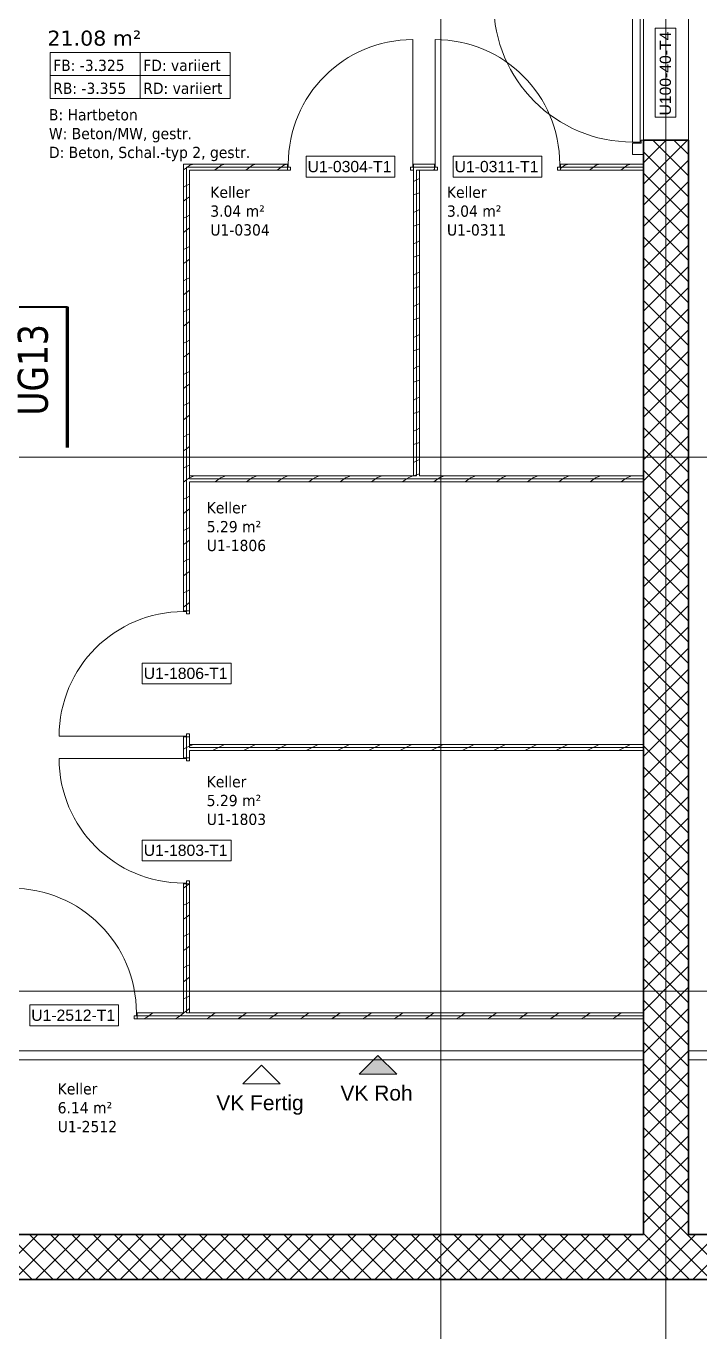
# Model space of a CAD drawing. Extents: x -982 to 937, y -179 to 616.
# Drawn here: x -334.8 to -244.9, y 247 to 421.2 of the extents above; entities that cross this region are included whole.
import ezdxf
from ezdxf.lldxf.tags import DXFTag

# ---------------------------------------------------------------- set-up
doc = ezdxf.new("R2010")
doc.units = 0
doc.layers.get('0').update_dxf_attribs({"lineweight": 13})
for name, color, linetype, lineweight in [('A-____-NOTE-TEXT', 7, 'Continuous', 9), ('A-AREA-____-IDEN', 7, 'Continuous', 5), ('A-DOOR-____-IDEN', 7, 'Continuous', 5), ('A-DOOR-____-OTLN', 7, 'Continuous', 9), ('A-DOOR-FRAM-MCUT', 7, 'Continuous', 9), ('A-DOOR-OPNG-OTLN', 7, 'Continuous', 9), ('A-FLOR-____-OVHD', 7, 'Strichpunkt - Fein', 9), ('A-WALL-____-MCUT', 7, 'Continuous', 35), ('A-WALL-____-PATT', 7, 'Continuous', 35), ('A-WALL-FNSH-MCUT', 7, 'Continuous', 35), ('S-GRID-____-OTLN', 7, 'Continuous', 5)]:
    doc.layers.add(name, color=color, linetype=linetype, lineweight=lineweight)
doc.layers.add('G-____-____-SYMB', color=7, linetype='Strichpunkt - Weit', lineweight=5, true_color=0x008080)
doc.styles.get("Standard").update_dxf_attribs({"font": 'arial.ttf'})
tags = doc.linetypes.add('_Rasterlinie_', pattern=[0.375, 0.2, -0.05, 0.075, -0.05]).pattern_tags.tags
tags[10:11] = [DXFTag(74, 4), DXFTag(75, 0), DXFTag(340, '0'), DXFTag(46, 1.0), DXFTag(50, 0.0), DXFTag(44, 0.0), DXFTag(45, 0.0)]
tags[8:9] = [DXFTag(74, 4), DXFTag(75, 0), DXFTag(340, '0'), DXFTag(46, 1.0), DXFTag(50, 0.0), DXFTag(44, 0.0), DXFTag(45, 0.0)]
tags[6:7] = [DXFTag(74, 4), DXFTag(75, 0), DXFTag(340, '0'), DXFTag(46, 1.0), DXFTag(50, 0.0), DXFTag(44, 0.0), DXFTag(45, 0.0)]
tags[4:5] = [DXFTag(74, 4), DXFTag(75, 0), DXFTag(340, '0'), DXFTag(46, 1.0), DXFTag(50, 0.0), DXFTag(44, 0.0), DXFTag(45, 0.0)]
tags = doc.linetypes.add('_Schnittlinie_', pattern=[0.3, 0.15, -0.05, 0.05, -0.05]).pattern_tags.tags
tags[10:11] = [DXFTag(74, 4), DXFTag(75, 0), DXFTag(340, '0'), DXFTag(46, 1.0), DXFTag(50, 0.0), DXFTag(44, 0.0), DXFTag(45, 0.0)]
tags[8:9] = [DXFTag(74, 4), DXFTag(75, 0), DXFTag(340, '0'), DXFTag(46, 1.0), DXFTag(50, 0.0), DXFTag(44, 0.0), DXFTag(45, 0.0)]
tags[6:7] = [DXFTag(74, 4), DXFTag(75, 0), DXFTag(340, '0'), DXFTag(46, 1.0), DXFTag(50, 0.0), DXFTag(44, 0.0), DXFTag(45, 0.0)]
tags[4:5] = [DXFTag(74, 4), DXFTag(75, 0), DXFTag(340, '0'), DXFTag(46, 1.0), DXFTag(50, 0.0), DXFTag(44, 0.0), DXFTag(45, 0.0)]
tags = doc.linetypes.add('Strich Punkt fein', pattern=[0.2, 0.1, -0.05, 0, -0.05]).pattern_tags.tags
tags[10:11] = [DXFTag(74, 4), DXFTag(75, 0), DXFTag(340, '0'), DXFTag(46, 1.0), DXFTag(50, 0.0), DXFTag(44, 0.0), DXFTag(45, 0.0)]
tags[8:9] = [DXFTag(74, 4), DXFTag(75, 0), DXFTag(340, '0'), DXFTag(46, 1.0), DXFTag(50, 0.0), DXFTag(44, 0.0), DXFTag(45, 0.0)]
tags[6:7] = [DXFTag(74, 4), DXFTag(75, 0), DXFTag(340, '0'), DXFTag(46, 1.0), DXFTag(50, 0.0), DXFTag(44, 0.0), DXFTag(45, 0.0)]
tags[4:5] = [DXFTag(74, 4), DXFTag(75, 0), DXFTag(340, '0'), DXFTag(46, 1.0), DXFTag(50, 0.0), DXFTag(44, 0.0), DXFTag(45, 0.0)]
tags = doc.linetypes.add('Strichpunkt - Fein', pattern=[0.2, 0.1, -0.05, 0, -0.05]).pattern_tags.tags
tags[10:11] = [DXFTag(74, 4), DXFTag(75, 0), DXFTag(340, '0'), DXFTag(46, 1.0), DXFTag(50, 0.0), DXFTag(44, 0.0), DXFTag(45, 0.0)]
tags[8:9] = [DXFTag(74, 4), DXFTag(75, 0), DXFTag(340, '0'), DXFTag(46, 1.0), DXFTag(50, 0.0), DXFTag(44, 0.0), DXFTag(45, 0.0)]
tags[6:7] = [DXFTag(74, 4), DXFTag(75, 0), DXFTag(340, '0'), DXFTag(46, 1.0), DXFTag(50, 0.0), DXFTag(44, 0.0), DXFTag(45, 0.0)]
tags[4:5] = [DXFTag(74, 4), DXFTag(75, 0), DXFTag(340, '0'), DXFTag(46, 1.0), DXFTag(50, 0.0), DXFTag(44, 0.0), DXFTag(45, 0.0)]
tags = doc.linetypes.add('Strichpunkt - Weit', pattern=[0.5, 0.2, -0.15, 0, -0.15]).pattern_tags.tags
tags[10:11] = [DXFTag(74, 4), DXFTag(75, 0), DXFTag(340, '0'), DXFTag(46, 1.0), DXFTag(50, 0.0), DXFTag(44, 0.0), DXFTag(45, 0.0)]
tags[8:9] = [DXFTag(74, 4), DXFTag(75, 0), DXFTag(340, '0'), DXFTag(46, 1.0), DXFTag(50, 0.0), DXFTag(44, 0.0), DXFTag(45, 0.0)]
tags[6:7] = [DXFTag(74, 4), DXFTag(75, 0), DXFTag(340, '0'), DXFTag(46, 1.0), DXFTag(50, 0.0), DXFTag(44, 0.0), DXFTag(45, 0.0)]
tags[4:5] = [DXFTag(74, 4), DXFTag(75, 0), DXFTag(340, '0'), DXFTag(46, 1.0), DXFTag(50, 0.0), DXFTag(44, 0.0), DXFTag(45, 0.0)]

# ---------------------------------------------------------------- blocks, each defined once
blk = doc.blocks.new('Referenz-A0UJ2GQRXE', base_point=(-954.02, -167.52))
at = {"layer": 'A-____-NOTE-TEXT', "color": 0, "linetype": 'Continuous', "lineweight": 5, "ltscale": 0.13}
for p, q in [((-303.38, 282.59), (-305.88, 280.09)), ((-300.88, 280.09), (-303.38, 282.59)), ((-287.85, 283.89), (-290.35, 281.39)), ((-285.35, 281.39), (-287.85, 283.89)), ((-290.35, 281.39), (-285.35, 281.39)), ((-305.88, 280.09), (-300.88, 280.09))]:
    blk.add_line(p, q, dxfattribs=at)
for points in [[(-287.85, 281.39), (-290.35, 281.39), (-287.85, 283.89)], [(-287.85, 281.39), (-287.85, 283.89), (-285.35, 281.39)]]:
    blk.add_solid(points, dxfattribs=at)
at = {"layer": 'A-AREA-____-IDEN', "color": 0, "linetype": 'Continuous', "ltscale": 0.13}
for p, q in [((-331.54, 417.67), (-307.54, 417.67)), ((-331.54, 411.54), (-331.54, 417.67)), ((-319.54, 417.67), (-319.54, 411.54)), ((-307.54, 417.67), (-307.54, 411.54)), ((-331.54, 414.61), (-307.54, 414.61)), ((-307.54, 411.54), (-331.54, 411.54))]:
    blk.add_line(p, q, dxfattribs=at)
at = {"layer": 'A-DOOR-____-IDEN', "color": 0, "linetype": 'Continuous', "ltscale": 0.13}
for p, q in [((-250.9, 409.07), (-250.9, 420.91)), ((-250.9, 420.91), (-248.12, 420.91)), ((-248.12, 420.91), (-248.12, 409.07)), ((-248.12, 409.07), (-250.9, 409.07)), ((-297.43, 403.83), (-285.59, 403.83)), ((-297.43, 401.05), (-297.43, 403.83)), ((-285.59, 403.83), (-285.59, 401.05)), ((-277.83, 403.83), (-265.99, 403.83)), ((-277.83, 401.05), (-277.83, 403.83)), ((-265.99, 403.83), (-265.99, 401.05)), ((-285.59, 401.05), (-297.43, 401.05)), ((-265.99, 401.05), (-277.83, 401.05)), ((-319.28, 336.23), (-307.44, 336.23)), ((-319.28, 333.45), (-319.28, 336.23)), ((-307.44, 336.23), (-307.44, 333.45)), ((-307.44, 333.45), (-319.28, 333.45)), ((-319.28, 312.63), (-307.44, 312.63)), ((-319.28, 309.85), (-319.28, 312.63)), ((-307.44, 312.63), (-307.44, 309.85)), ((-307.44, 309.85), (-319.28, 309.85)), ((-334.28, 290.63), (-322.44, 290.63)), ((-334.28, 287.85), (-334.28, 290.63)), ((-322.44, 290.63), (-322.44, 287.85)), ((-322.44, 287.85), (-334.28, 287.85))]:
    blk.add_line(p, q, dxfattribs=at)
at = {"layer": 'A-DOOR-____-OTLN', "color": 0, "linetype": 'Continuous', "ltscale": 0.13}
for p, q in [((-253.9, 405.73), (-253.9, 424.25)), ((-252.9, 424.25), (-252.9, 405.73)), ((-252.9, 405.73), (-253.9, 405.73))]:
    blk.add_line(p, q, dxfattribs=at)
at = {"layer": 'A-DOOR-____-OTLN', "color": 0, "linetype": 'Strich Punkt fein', "ltscale": 0.13}
for p, q in [((-252.46, 423.99), (-252.46, 405.99)), ((-246.46, 405.99), (-246.46, 423.99))]:
    blk.add_line(p, q, dxfattribs=at)
at = {"layer": 'A-DOOR-FRAM-MCUT', "color": 0, "linetype": 'Continuous', "ltscale": 0.13}
for p, q in [((-252.76, 405.99), (-252.46, 405.99)), ((-252.76, 405.59), (-252.76, 405.99)), ((-252.46, 405.99), (-252.46, 404.09)), ((-253.9, 405.59), (-252.76, 405.59)), ((-253.9, 404.09), (-253.9, 405.59)), ((-252.46, 404.09), (-253.9, 404.09)), ((-299.81, 402.79), (-299.91, 402.79)), ((-299.91, 402.79), (-299.91, 401.99)), ((-299.81, 402.39), (-299.81, 402.79)), ((-299.51, 402.39), (-299.81, 402.39)), ((-299.51, 401.99), (-299.51, 402.39)), ((-283.21, 402.39), (-283.51, 402.39)), ((-283.51, 402.39), (-283.51, 401.99)), ((-283.11, 402.79), (-283.21, 402.79)), ((-283.21, 402.79), (-283.21, 402.39)), ((-283.11, 401.99), (-283.11, 402.79)), ((-280.31, 401.99), (-280.31, 402.79)), ((-280.31, 402.79), (-280.21, 402.79)), ((-280.21, 402.79), (-280.21, 402.39)), ((-280.21, 402.39), (-279.91, 402.39)), ((-279.91, 402.39), (-279.91, 401.99)), ((-263.91, 402.39), (-263.61, 402.39)), ((-263.91, 401.99), (-263.91, 402.39)), ((-263.61, 402.39), (-263.61, 402.79)), ((-263.61, 402.79), (-263.51, 402.79)), ((-263.51, 402.79), (-263.51, 401.99)), ((-299.91, 401.99), (-299.51, 401.99)), ((-283.51, 401.99), (-283.11, 401.99)), ((-279.91, 401.99), (-280.31, 401.99)), ((-263.51, 401.99), (-263.91, 401.99)), ((-313.76, 343.19), (-312.96, 343.19)), ((-313.76, 343.09), (-313.76, 343.19)), ((-312.96, 343.19), (-312.96, 342.79)), ((-313.36, 343.09), (-313.76, 343.09)), ((-313.36, 342.79), (-313.36, 343.09)), ((-312.96, 342.79), (-313.36, 342.79)), ((-313.76, 326.49), (-313.36, 326.49)), ((-313.76, 326.39), (-313.76, 326.49)), ((-312.96, 326.39), (-313.76, 326.39)), ((-313.36, 326.79), (-312.96, 326.79)), ((-313.36, 326.49), (-313.36, 326.79)), ((-312.96, 326.79), (-312.96, 326.39)), ((-313.76, 323.59), (-313.76, 323.49)), ((-312.96, 323.59), (-313.76, 323.59)), ((-313.76, 323.49), (-313.36, 323.49)), ((-313.36, 323.49), (-313.36, 323.19)), ((-313.36, 323.19), (-312.96, 323.19)), ((-312.96, 323.19), (-312.96, 323.59)), ((-313.76, 306.89), (-313.76, 306.79)), ((-313.36, 306.89), (-313.76, 306.89)), ((-313.76, 306.79), (-312.96, 306.79)), ((-312.96, 307.19), (-313.36, 307.19)), ((-313.36, 307.19), (-313.36, 306.89)), ((-312.96, 306.79), (-312.96, 307.19)), ((-320.36, 289.19), (-320.06, 289.19)), ((-320.36, 288.79), (-320.36, 289.19)), ((-320.06, 289.19), (-320.06, 289.59)), ((-320.06, 289.59), (-319.96, 289.59)), ((-319.96, 289.59), (-319.96, 288.79)), ((-319.96, 288.79), (-320.36, 288.79))]:
    blk.add_line(p, q, dxfattribs=at)
at = {"layer": 'A-DOOR-OPNG-OTLN', "color": 0, "linetype": 'Continuous', "ltscale": 0.13}
for p, q in [((-283.21, 402.79), (-283.21, 419.39)), ((-280.21, 402.79), (-280.21, 419.39)), ((-313.76, 326.49), (-330.36, 326.49)), ((-313.76, 323.49), (-330.36, 323.49))]:
    blk.add_line(p, q, dxfattribs=at)
for centre, major_axis in [((-253.9, 424.25), (-18.52, 0)), ((-283.21, 402.79), (0, 16.6)), ((-280.21, 402.79), (16.6, 0)), ((-313.76, 326.49), (0, 16.6)), ((-313.76, 323.49), (-16.6, 0)), ((-336.66, 289.59), (16.6, 0))]:
    blk.add_ellipse(centre, major_axis=major_axis, ratio=1, start_param=0, end_param=1.570796, dxfattribs=at)
at = {"layer": 'A-FLOR-____-OVHD', "color": 0, "linetype": 'Strichpunkt - Fein', "ltscale": 0.13}
for p, q in [((-337.76, 284.49), (-252.46, 284.49)), ((-246.46, 284.49), (-161.16, 284.49)), ((-336.56, 283.29), (-252.46, 283.29)), ((-246.46, 283.29), (-161.16, 283.29))]:
    blk.add_line(p, q, dxfattribs=at)
at = {"layer": 'A-WALL-____-MCUT', "color": 0, "linetype": 'Continuous', "ltscale": 0.35}
for p, q in [((-246.46, 405.99), (-252.46, 405.99)), ((-252.46, 405.99), (-252.46, 360.79)), ((-246.46, 259.99), (-246.46, 405.99)), ((-252.46, 360.79), (-252.46, 259.99)), ((-252.46, 259.99), (-337.76, 259.99)), ((-161.16, 259.99), (-246.46, 259.99)), ((-461.36, 253.99), (-58.71, 253.99))]:
    blk.add_line(p, q, dxfattribs=at)
at = {"layer": 'A-WALL-____-MCUT', "color": 0, "linetype": 'Continuous', "lineweight": 9, "ltscale": 0.13}
for p, q in [((-299.91, 402.39), (-313.36, 402.39)), ((-313.36, 343.19), (-313.36, 402.39)), ((-280.31, 402.39), (-283.11, 402.39)), ((-252.46, 402.39), (-263.51, 402.39)), ((-282.31, 401.99), (-282.71, 401.99)), ((-282.71, 401.99), (-282.71, 361.19)), ((-312.96, 361.19), (-312.96, 360.79)), ((-252.46, 360.79), (-312.96, 360.79)), ((-283.11, 361.19), (-282.71, 361.19)), ((-313.36, 323.59), (-313.36, 326.39)), ((-312.96, 325.39), (-312.96, 324.99)), ((-252.46, 324.99), (-312.96, 324.99)), ((-313.36, 289.59), (-313.36, 306.79)), ((-252.46, 289.19), (-319.96, 289.19)), ((-313.36, 289.59), (-312.96, 289.59))]:
    blk.add_line(p, q, dxfattribs=at)
at = {"layer": 'A-WALL-____-PATT', "color": 0, "linetype": 'Continuous', "lineweight": 9, "ltscale": 0.13}
for p, q in [((-252.46, 405.78), (-252.24, 405.99)), ((-252.46, 402.95), (-249.41, 405.99)), ((-252.46, 400.12), (-246.59, 405.99)), ((-246.46, 401.24), (-251.21, 405.99)), ((-246.46, 404.07), (-248.39, 405.99)), ((-246.46, 398.41), (-252.46, 404.41)), ((-313.25, 402.39), (-313.36, 402.31)), ((-312.91, 402.65), (-313.25, 402.39)), ((-312.44, 402.79), (-312.87, 402.65)), ((-309.08, 402.39), (-309.62, 401.99)), ((-308.74, 402.65), (-309.08, 402.39)), ((-308.27, 402.79), (-308.71, 402.65)), ((-304.92, 402.39), (-305.45, 401.99)), ((-304.58, 402.65), (-304.92, 402.39)), ((-304.11, 402.79), (-304.54, 402.65)), ((-300.75, 402.39), (-301.29, 401.99)), ((-300.41, 402.65), (-300.75, 402.39)), ((-299.94, 402.79), (-300.38, 402.65)), ((-263.27, 402.39), (-263.51, 402.21)), ((-262.93, 402.65), (-263.27, 402.39)), ((-262.46, 402.79), (-262.89, 402.65)), ((-259.1, 402.39), (-259.64, 401.99)), ((-258.76, 402.65), (-259.1, 402.39)), ((-258.3, 402.79), (-258.73, 402.65)), ((-254.94, 402.39), (-255.47, 401.99)), ((-254.6, 402.65), (-254.94, 402.39)), ((-254.13, 402.79), (-254.56, 402.65)), ((-252.46, 397.29), (-246.46, 403.29)), ((-313.36, 402.31), (-313.76, 402.01)), ((-282.71, 400.67), (-283.11, 400.47)), ((-282.31, 400.87), (-282.71, 400.67)), ((-280.31, 402.11), (-280.46, 401.99)), ((-246.46, 395.58), (-252.46, 401.58)), ((-313.36, 399.92), (-313.76, 399.72)), ((-312.96, 400.12), (-313.36, 399.92)), ((-282.31, 398.95), (-282.71, 398.82)), ((-252.46, 394.46), (-246.46, 400.46)), ((-313.36, 398.14), (-313.76, 397.84)), ((-312.96, 398.44), (-313.36, 398.14)), ((-282.71, 398.82), (-283.11, 398.69)), ((-246.46, 392.75), (-252.46, 398.75)), ((-252.46, 391.63), (-246.46, 397.63)), ((-313.36, 395.76), (-313.76, 395.56)), ((-312.96, 395.96), (-313.36, 395.76)), ((-282.71, 396.51), (-283.11, 396.31)), ((-282.31, 396.71), (-282.71, 396.51)), ((-246.46, 389.92), (-252.46, 395.92)), ((-313.36, 393.98), (-313.76, 393.68)), ((-312.96, 394.28), (-313.36, 393.98)), ((-282.71, 394.66), (-283.11, 394.52)), ((-282.31, 394.79), (-282.71, 394.66)), ((-252.46, 388.81), (-246.46, 394.81)), ((-282.71, 392.34), (-283.11, 392.14)), ((-282.31, 392.54), (-282.71, 392.34)), ((-246.46, 387.1), (-252.46, 393.1)), ((-252.46, 385.98), (-246.46, 391.98)), ((-313.36, 391.59), (-313.76, 391.39)), ((-312.96, 391.79), (-313.36, 391.59)), ((-282.71, 390.49), (-283.11, 390.36)), ((-282.31, 390.62), (-282.71, 390.49)), ((-246.46, 384.27), (-252.46, 390.27)), ((-313.36, 389.81), (-313.76, 389.51)), ((-312.96, 390.11), (-313.36, 389.81)), ((-252.46, 383.15), (-246.46, 389.15)), ((-313.36, 387.43), (-313.76, 387.23)), ((-312.96, 387.63), (-313.36, 387.43)), ((-282.71, 388.18), (-283.11, 387.98)), ((-282.31, 388.38), (-282.71, 388.18)), ((-246.46, 381.44), (-252.46, 387.44)), ((-313.36, 385.65), (-313.76, 385.35)), ((-312.96, 385.95), (-313.36, 385.65)), ((-282.71, 386.33), (-283.11, 386.19)), ((-282.31, 386.46), (-282.71, 386.33)), ((-252.46, 380.32), (-246.46, 386.32)), ((-313.36, 383.26), (-313.76, 383.06)), ((-312.96, 383.46), (-313.36, 383.26)), ((-282.71, 384.01), (-283.11, 383.81)), ((-282.31, 384.21), (-282.71, 384.01)), ((-246.46, 378.61), (-252.46, 384.61)), ((-252.46, 377.49), (-246.46, 383.49)), ((-313.36, 381.48), (-313.76, 381.18)), ((-312.96, 381.78), (-313.36, 381.48)), ((-282.71, 382.16), (-283.11, 382.03)), ((-282.31, 382.29), (-282.71, 382.16)), ((-246.46, 375.78), (-252.46, 381.78)), ((-282.71, 379.85), (-283.11, 379.65)), ((-282.31, 380.05), (-282.71, 379.85)), ((-252.46, 374.66), (-246.46, 380.66)), ((-313.36, 379.1), (-313.76, 378.9)), ((-312.96, 379.3), (-313.36, 379.1)), ((-282.71, 378), (-283.11, 377.86)), ((-282.31, 378.13), (-282.71, 378)), ((-246.46, 372.95), (-252.46, 378.95)), ((-313.36, 377.32), (-313.76, 377.02)), ((-312.96, 377.62), (-313.36, 377.32)), ((-252.46, 371.83), (-246.46, 377.83)), ((-313.36, 374.93), (-313.76, 374.73)), ((-312.96, 375.13), (-313.36, 374.93)), ((-282.71, 375.68), (-283.11, 375.48)), ((-282.31, 375.88), (-282.71, 375.68)), ((-246.46, 370.13), (-252.46, 376.13)), ((-252.46, 369.01), (-246.46, 375.01)), ((-313.36, 373.15), (-313.76, 372.85)), ((-312.96, 373.45), (-313.36, 373.15)), ((-282.71, 373.83), (-283.11, 373.7)), ((-282.31, 373.97), (-282.71, 373.83)), ((-246.46, 367.3), (-252.46, 373.3)), ((-282.71, 371.52), (-283.11, 371.32)), ((-282.31, 371.72), (-282.71, 371.52)), ((-252.46, 366.18), (-246.46, 372.18)), ((-313.36, 370.77), (-313.76, 370.57)), ((-312.96, 370.97), (-313.36, 370.77)), ((-312.96, 369.29), (-313.36, 368.99)), ((-282.71, 369.67), (-283.11, 369.53)), ((-282.31, 369.8), (-282.71, 369.67)), ((-246.46, 364.47), (-252.46, 370.47)), ((-252.46, 363.35), (-246.46, 369.35)), ((-313.36, 368.99), (-313.76, 368.69)), ((-282.31, 367.55), (-282.71, 367.35)), ((-246.46, 361.64), (-252.46, 367.64)), ((-313.36, 366.6), (-313.76, 366.41)), ((-312.96, 366.81), (-313.36, 366.61)), ((-282.71, 367.35), (-283.11, 367.15)), ((-252.46, 360.52), (-246.46, 366.52)), ((-313.36, 364.82), (-313.76, 364.52)), ((-312.96, 365.12), (-313.36, 364.82)), ((-282.71, 365.5), (-283.11, 365.37)), ((-282.31, 365.64), (-282.71, 365.5)), ((-246.46, 358.81), (-252.46, 364.81)), ((-313.36, 362.44), (-313.76, 362.24)), ((-312.96, 362.64), (-313.36, 362.44)), ((-282.71, 363.19), (-283.11, 362.99)), ((-282.31, 363.39), (-282.71, 363.19)), ((-252.46, 357.69), (-246.46, 363.69)), ((-313.36, 360.66), (-313.76, 360.36)), ((-312.96, 360.96), (-313.36, 360.66)), ((-312.91, 361), (-312.96, 360.96)), ((-312.3, 361.19), (-312.87, 361)), ((-309.02, 360.79), (-309.55, 360.39)), ((-308.74, 361), (-309.02, 360.79)), ((-308.13, 361.19), (-308.71, 361)), ((-304.85, 360.79), (-305.38, 360.39)), ((-304.57, 361), (-304.85, 360.79)), ((-303.97, 361.19), (-304.54, 361)), ((-300.69, 360.79), (-301.22, 360.39)), ((-300.41, 361), (-300.69, 360.79)), ((-299.8, 361.19), (-300.38, 361)), ((-296.52, 360.79), (-297.05, 360.39)), ((-296.24, 361), (-296.52, 360.79)), ((-295.64, 361.19), (-296.21, 361)), ((-292.36, 360.79), (-292.89, 360.39)), ((-292.08, 361), (-292.36, 360.79)), ((-291.47, 361.19), (-292.04, 361)), ((-288.19, 360.79), (-288.72, 360.39)), ((-287.91, 361), (-288.19, 360.79)), ((-287.31, 361.19), (-287.88, 361)), ((-284.03, 360.79), (-284.56, 360.39)), ((-283.75, 361), (-284.03, 360.79)), ((-283.14, 361.19), (-283.71, 361)), ((-282.71, 361.34), (-283.11, 361.2)), ((-282.31, 361.47), (-282.71, 361.34)), ((-279.86, 360.79), (-280.39, 360.39)), ((-279.58, 361), (-279.86, 360.79)), ((-278.98, 361.19), (-279.55, 361)), ((-275.7, 360.79), (-276.23, 360.39)), ((-275.42, 361), (-275.7, 360.79)), ((-274.81, 361.19), (-275.38, 361)), ((-271.53, 360.79), (-272.06, 360.39)), ((-271.25, 361), (-271.53, 360.79)), ((-270.65, 361.19), (-271.22, 361)), ((-267.37, 360.79), (-267.9, 360.39)), ((-267.09, 361), (-267.37, 360.79)), ((-266.49, 361.19), (-267.05, 361)), ((-263.2, 360.79), (-263.73, 360.39)), ((-262.92, 361), (-263.2, 360.79)), ((-262.32, 361.19), (-262.89, 361)), ((-259.04, 360.79), (-259.57, 360.39)), ((-258.76, 361), (-259.04, 360.79)), ((-258.16, 361.19), (-258.72, 361)), ((-254.87, 360.79), (-255.4, 360.39)), ((-254.59, 361), (-254.87, 360.79)), ((-253.99, 361.19), (-254.56, 361)), ((-246.46, 355.98), (-252.46, 361.98)), ((-252.46, 354.86), (-246.46, 360.86)), ((-246.46, 353.15), (-252.46, 359.15)), ((-313.36, 358.27), (-313.76, 358.08)), ((-312.96, 358.48), (-313.36, 358.28)), ((-252.46, 352.04), (-246.46, 358.04)), ((-313.36, 356.49), (-313.76, 356.19)), ((-312.96, 356.79), (-313.36, 356.49)), ((-246.46, 350.33), (-252.46, 356.33)), ((-313.36, 354.11), (-313.76, 353.91)), ((-312.96, 354.31), (-313.36, 354.11)), ((-252.46, 349.21), (-246.46, 355.21)), ((-313.36, 352.33), (-313.76, 352.03)), ((-312.96, 352.63), (-313.36, 352.33)), ((-246.46, 347.5), (-252.46, 353.5)), ((-252.46, 346.38), (-246.46, 352.38)), ((-312.96, 350.15), (-313.36, 349.95)), ((-246.46, 344.67), (-252.46, 350.67)), ((-313.36, 349.95), (-313.76, 349.75)), ((-312.96, 348.46), (-313.36, 348.16)), ((-252.46, 343.55), (-246.46, 349.55)), ((-313.36, 348.16), (-313.76, 347.86)), ((-246.46, 341.84), (-252.46, 347.84)), ((-252.46, 340.72), (-246.46, 346.72)), ((-313.36, 345.78), (-313.76, 345.58)), ((-312.96, 345.98), (-313.36, 345.78)), ((-246.46, 339.01), (-252.46, 345.01)), ((-313.36, 344), (-313.76, 343.7)), ((-312.96, 344.3), (-313.36, 344)), ((-252.46, 337.89), (-246.46, 343.89)), ((-246.46, 336.18), (-252.46, 342.18)), ((-252.46, 335.07), (-246.46, 341.07)), ((-246.46, 333.36), (-252.46, 339.36)), ((-252.46, 332.24), (-246.46, 338.24)), ((-246.46, 330.53), (-252.46, 336.53)), ((-252.46, 329.41), (-246.46, 335.41)), ((-246.46, 327.7), (-252.46, 333.7)), ((-252.46, 326.58), (-246.46, 332.58)), ((-246.46, 324.87), (-252.46, 330.87)), ((-252.46, 323.75), (-246.46, 329.75)), ((-246.46, 322.04), (-252.46, 328.04)), ((-252.46, 320.92), (-246.46, 326.92)), ((-313.36, 324.96), (-313.76, 324.76)), ((-312.96, 325.16), (-313.36, 324.96)), ((-312.49, 325.39), (-312.96, 325.16)), ((-309.12, 324.99), (-309.92, 324.59)), ((-308.32, 325.39), (-309.12, 324.99)), ((-304.96, 324.99), (-305.76, 324.59)), ((-304.16, 325.39), (-304.96, 324.99)), ((-300.79, 324.99), (-301.59, 324.59)), ((-299.99, 325.39), (-300.79, 324.99)), ((-296.63, 324.99), (-297.43, 324.59)), ((-295.83, 325.39), (-296.63, 324.99)), ((-292.46, 324.99), (-293.26, 324.59)), ((-291.66, 325.39), (-292.46, 324.99)), ((-288.3, 324.99), (-289.1, 324.59)), ((-287.5, 325.39), (-288.3, 324.99)), ((-284.13, 324.99), (-284.93, 324.59)), ((-283.33, 325.39), (-284.13, 324.99)), ((-279.97, 324.99), (-280.77, 324.59)), ((-279.17, 325.39), (-279.97, 324.99)), ((-275.8, 324.99), (-276.6, 324.59)), ((-275, 325.39), (-275.8, 324.99)), ((-271.64, 324.99), (-272.44, 324.59)), ((-270.84, 325.39), (-271.64, 324.99)), ((-267.47, 324.99), (-268.27, 324.59)), ((-266.67, 325.39), (-267.47, 324.99)), ((-263.31, 324.99), (-264.11, 324.59)), ((-262.51, 325.39), (-263.31, 324.99)), ((-259.14, 324.99), (-259.94, 324.59)), ((-258.34, 325.39), (-259.14, 324.99)), ((-254.98, 324.99), (-255.78, 324.59)), ((-254.18, 325.39), (-254.98, 324.99)), ((-246.46, 319.21), (-252.46, 325.21)), ((-252.46, 318.09), (-246.46, 324.09)), ((-246.46, 316.38), (-252.46, 322.38)), ((-252.46, 315.27), (-246.46, 321.27)), ((-246.46, 313.56), (-252.46, 319.56)), ((-252.46, 312.44), (-246.46, 318.44)), ((-246.46, 310.73), (-252.46, 316.73)), ((-252.46, 309.61), (-246.46, 315.61)), ((-246.46, 307.9), (-252.46, 313.9)), ((-252.46, 306.78), (-246.46, 312.78)), ((-246.46, 305.07), (-252.46, 311.07)), ((-252.46, 303.95), (-246.46, 309.95)), ((-312.99, 306.79), (-313.36, 306.51)), ((-246.46, 302.24), (-252.46, 308.24)), ((-252.46, 301.12), (-246.46, 307.12)), ((-313.36, 306.51), (-313.76, 306.21)), ((-246.46, 299.41), (-252.46, 305.41)), ((-313.36, 304.13), (-313.76, 303.93)), ((-312.96, 304.33), (-313.36, 304.13)), ((-252.46, 298.3), (-246.46, 304.3)), ((-313.36, 302.35), (-313.76, 302.05)), ((-312.96, 302.65), (-313.36, 302.35)), ((-246.46, 296.59), (-252.46, 302.59)), ((-252.46, 295.47), (-246.46, 301.47)), ((-313.36, 299.97), (-313.76, 299.77)), ((-312.96, 300.17), (-313.36, 299.97)), ((-246.49, 293.79), (-252.46, 299.76)), ((-313.36, 298.18), (-313.76, 297.88)), ((-312.96, 298.48), (-313.36, 298.18)), ((-251.31, 293.79), (-246.46, 298.64)), ((-249.32, 293.79), (-252.46, 296.93)), ((-313.36, 295.8), (-313.76, 295.6)), ((-312.96, 296), (-313.36, 295.8)), ((-248.48, 293.79), (-246.46, 295.81)), ((-313.36, 294.02), (-313.76, 293.72)), ((-312.96, 294.32), (-313.36, 294.02)), ((-252.15, 293.79), (-252.46, 294.1)), ((-252.46, 292.64), (-251.31, 293.79)), ((-252.46, 289.81), (-248.48, 293.79)), ((-252.46, 286.98), (-246.46, 292.98)), ((-246.46, 288.1), (-252.15, 293.79)), ((-246.46, 290.93), (-249.32, 293.79)), ((-246.46, 293.76), (-246.49, 293.79)), ((-313.36, 291.64), (-313.76, 291.44)), ((-312.96, 291.84), (-313.36, 291.64)), ((-246.46, 285.27), (-252.46, 291.27)), ((-318.4, 289.19), (-318.73, 288.95)), ((-317.87, 289.59), (-318.4, 289.19)), ((-314.24, 289.19), (-314.56, 288.95)), ((-313.71, 289.59), (-314.24, 289.19)), ((-313.36, 289.85), (-313.71, 289.59)), ((-312.96, 290.15), (-313.36, 289.85)), ((-310.07, 289.19), (-310.4, 288.95)), ((-309.54, 289.59), (-310.07, 289.19)), ((-305.91, 289.19), (-306.23, 288.95)), ((-305.38, 289.59), (-305.91, 289.19)), ((-301.74, 289.19), (-302.07, 288.95)), ((-301.21, 289.59), (-301.74, 289.19)), ((-297.58, 289.19), (-297.9, 288.95)), ((-297.05, 289.59), (-297.58, 289.19)), ((-293.41, 289.19), (-293.74, 288.95)), ((-292.88, 289.59), (-293.41, 289.19)), ((-289.25, 289.19), (-289.57, 288.95)), ((-288.72, 289.59), (-289.25, 289.19)), ((-285.08, 289.19), (-285.41, 288.95)), ((-284.55, 289.59), (-285.08, 289.19)), ((-280.92, 289.19), (-281.24, 288.95)), ((-280.39, 289.59), (-280.92, 289.19)), ((-276.76, 289.19), (-277.08, 288.95)), ((-276.22, 289.59), (-276.76, 289.19)), ((-272.59, 289.19), (-272.91, 288.95)), ((-272.06, 289.59), (-272.59, 289.19)), ((-268.43, 289.19), (-268.74, 288.95)), ((-267.89, 289.59), (-268.43, 289.19)), ((-264.26, 289.19), (-264.58, 288.95)), ((-263.73, 289.59), (-264.26, 289.19)), ((-260.1, 289.19), (-260.41, 288.95)), ((-259.56, 289.59), (-260.1, 289.19)), ((-255.93, 289.19), (-256.25, 288.95)), ((-255.4, 289.59), (-255.93, 289.19)), ((-252.46, 284.15), (-246.46, 290.15)), ((-318.66, 288.99), (-319.05, 288.79)), ((-314.5, 288.99), (-314.88, 288.79)), ((-310.33, 288.99), (-310.72, 288.79)), ((-306.17, 288.99), (-306.55, 288.79)), ((-302, 288.99), (-302.39, 288.79)), ((-297.84, 288.99), (-298.22, 288.79)), ((-293.67, 288.99), (-294.06, 288.79)), ((-289.51, 288.99), (-289.89, 288.79)), ((-285.34, 288.99), (-285.73, 288.79)), ((-281.18, 288.99), (-281.56, 288.79)), ((-277.01, 288.99), (-277.4, 288.79)), ((-272.85, 288.99), (-273.23, 288.79)), ((-268.68, 288.99), (-269.07, 288.79)), ((-264.52, 288.99), (-264.9, 288.79)), ((-260.35, 288.99), (-260.74, 288.79)), ((-256.19, 288.99), (-256.57, 288.79)), ((-246.46, 282.44), (-252.46, 288.44)), ((-252.46, 281.33), (-246.46, 287.33)), ((-246.46, 279.62), (-252.46, 285.62)), ((-252.46, 278.5), (-246.46, 284.5)), ((-246.46, 276.79), (-252.46, 282.79)), ((-252.46, 275.67), (-246.46, 281.67)), ((-246.46, 273.96), (-252.46, 279.96)), ((-252.46, 272.84), (-246.46, 278.84)), ((-246.46, 271.13), (-252.46, 277.13)), ((-252.46, 270.01), (-246.46, 276.01)), ((-246.46, 268.3), (-252.46, 274.3)), ((-252.46, 267.18), (-246.46, 273.18)), ((-246.46, 265.47), (-252.46, 271.47)), ((-252.46, 264.35), (-246.46, 270.35)), ((-246.46, 262.64), (-252.46, 268.64)), ((-252.46, 261.53), (-246.46, 267.53)), ((-246.64, 259.99), (-252.46, 265.82)), ((-251.16, 259.99), (-246.46, 264.7)), ((-249.46, 259.99), (-252.46, 262.99)), ((-248.34, 259.99), (-246.46, 261.87)), ((-333.97, 253.99), (-339.97, 259.99)), ((-339.19, 253.99), (-333.19, 259.99)), ((-331.14, 253.99), (-337.14, 259.99)), ((-336.36, 253.99), (-330.36, 259.99)), ((-328.32, 253.99), (-334.32, 259.99)), ((-333.53, 253.99), (-327.53, 259.99)), ((-325.49, 253.99), (-331.49, 259.99)), ((-330.7, 253.99), (-324.7, 259.99)), ((-322.66, 253.99), (-328.66, 259.99)), ((-327.87, 253.99), (-321.87, 259.99)), ((-319.83, 253.99), (-325.83, 259.99)), ((-325.05, 253.99), (-319.05, 259.99)), ((-317, 253.99), (-323, 259.99)), ((-322.22, 253.99), (-316.22, 259.99)), ((-314.17, 253.99), (-320.17, 259.99)), ((-319.39, 253.99), (-313.39, 259.99)), ((-311.35, 253.99), (-317.35, 259.99)), ((-316.56, 253.99), (-310.56, 259.99)), ((-308.52, 253.99), (-314.52, 259.99)), ((-313.73, 253.99), (-307.73, 259.99)), ((-305.69, 253.99), (-311.69, 259.99)), ((-310.9, 253.99), (-304.9, 259.99)), ((-302.86, 253.99), (-308.86, 259.99)), ((-308.08, 253.99), (-302.08, 259.99)), ((-300.03, 253.99), (-306.03, 259.99)), ((-305.25, 253.99), (-299.25, 259.99)), ((-297.2, 253.99), (-303.2, 259.99)), ((-302.42, 253.99), (-296.42, 259.99)), ((-294.38, 253.99), (-300.38, 259.99)), ((-299.59, 253.99), (-293.59, 259.99)), ((-291.55, 253.99), (-297.55, 259.99)), ((-296.76, 253.99), (-290.76, 259.99)), ((-288.72, 253.99), (-294.72, 259.99)), ((-293.93, 253.99), (-287.93, 259.99)), ((-285.89, 253.99), (-291.89, 259.99)), ((-291.11, 253.99), (-285.11, 259.99)), ((-283.06, 253.99), (-289.06, 259.99)), ((-288.28, 253.99), (-282.28, 259.99)), ((-280.23, 253.99), (-286.23, 259.99)), ((-285.45, 253.99), (-279.45, 259.99)), ((-277.4, 253.99), (-283.4, 259.99)), ((-282.62, 253.99), (-276.62, 259.99)), ((-274.58, 253.99), (-280.58, 259.99)), ((-279.79, 253.99), (-273.79, 259.99)), ((-271.75, 253.99), (-277.75, 259.99)), ((-276.96, 253.99), (-270.96, 259.99)), ((-268.92, 253.99), (-274.92, 259.99)), ((-274.13, 253.99), (-268.13, 259.99)), ((-266.09, 253.99), (-272.09, 259.99)), ((-271.31, 253.99), (-265.31, 259.99)), ((-263.26, 253.99), (-269.26, 259.99)), ((-268.48, 253.99), (-262.48, 259.99)), ((-260.43, 253.99), (-266.43, 259.99)), ((-265.65, 253.99), (-259.65, 259.99)), ((-257.61, 253.99), (-263.61, 259.99)), ((-262.82, 253.99), (-256.82, 259.99)), ((-254.78, 253.99), (-260.78, 259.99)), ((-259.99, 253.99), (-253.99, 259.99)), ((-251.95, 253.99), (-257.95, 259.99)), ((-257.16, 253.99), (-251.16, 259.99)), ((-249.12, 253.99), (-255.12, 259.99)), ((-254.34, 253.99), (-248.34, 259.99)), ((-252.29, 259.99), (-252.46, 260.16)), ((-246.29, 253.99), (-252.29, 259.99)), ((-251.51, 253.99), (-245.51, 259.99)), ((-243.46, 253.99), (-249.46, 259.99)), ((-248.68, 253.99), (-242.68, 259.99)), ((-240.64, 253.99), (-246.64, 259.99)), ((-245.85, 253.99), (-239.85, 259.99))]:
    blk.add_line(p, q, dxfattribs=at)
at = {"layer": 'A-WALL-FNSH-MCUT', "color": 0, "linetype": 'Continuous', "lineweight": 9, "ltscale": 0.13}
for p, q in [((-299.91, 402.79), (-313.76, 402.79)), ((-313.76, 402.79), (-313.76, 343.19)), ((-299.91, 401.99), (-299.91, 402.79)), ((-280.31, 402.79), (-283.11, 402.79)), ((-283.11, 402.79), (-283.11, 361.19)), ((-280.31, 401.99), (-280.31, 402.79)), ((-252.46, 402.79), (-263.51, 402.79)), ((-263.51, 402.79), (-263.51, 401.99)), ((-312.96, 401.99), (-299.91, 401.99)), ((-312.96, 361.19), (-312.96, 401.99)), ((-282.31, 401.99), (-280.31, 401.99)), ((-282.31, 361.19), (-282.31, 401.99)), ((-263.51, 401.99), (-252.46, 401.99)), ((-283.11, 361.19), (-312.96, 361.19)), ((-252.46, 361.19), (-282.31, 361.19)), ((-312.96, 343.19), (-312.96, 360.39)), ((-312.96, 360.39), (-252.46, 360.39)), ((-313.76, 343.19), (-312.96, 343.19)), ((-313.76, 326.39), (-313.76, 323.59)), ((-312.96, 326.39), (-313.76, 326.39)), ((-312.96, 325.39), (-312.96, 326.39)), ((-252.46, 325.39), (-312.96, 325.39)), ((-312.96, 323.59), (-312.96, 324.59)), ((-312.96, 324.59), (-252.46, 324.59)), ((-313.76, 323.59), (-312.96, 323.59)), ((-313.76, 306.79), (-313.76, 289.59)), ((-312.96, 306.79), (-313.76, 306.79)), ((-312.96, 289.59), (-312.96, 306.79)), ((-313.76, 289.59), (-319.96, 289.59)), ((-319.96, 289.59), (-319.96, 288.79)), ((-252.46, 289.59), (-312.96, 289.59)), ((-319.96, 288.79), (-252.46, 288.79))]:
    blk.add_line(p, q, dxfattribs=at)
at = {"layer": 'G-____-____-SYMB', "color": 0, "linetype": 'Continuous', "lineweight": 40, "ltscale": 0.4}
blk.add_line((-337.68, 383.77), (-329.26, 383.77), dxfattribs=at)
at = {"layer": 'G-____-____-SYMB', "color": 0, "linetype": '_Schnittlinie_', "lineweight": 70, "ltscale": 0.7}
blk.add_line((-329.26, 364.97), (-329.26, 383.77), dxfattribs=at)
at = {"layer": 'S-GRID-____-OTLN', "color": 0, "linetype": '_Rasterlinie_', "ltscale": 0.13}
for p, q in [((-249.46, 606.16), (-249.46, 205.98)), ((-279.46, -167.52), (-279.46, 592.59)), ((-938.86, 363.69), (306.33, 363.69)), ((-938.86, 292.49), (306.33, 292.49))]:
    blk.add_line(p, q, dxfattribs=at)
at = {"layer": 'A-____-NOTE-TEXT', "color": 0, "linetype": 'Continuous', "lineweight": 5, "ltscale": 0.13, "char_height": 2, "attachment_point": 1}
for s, insert in [('{\\fArial;VK Fertig}', (-309.4, 278.58)), ('{\\fArial;VK Roh}', (-292.85, 279.88))]:
    blk.add_mtext(s, dxfattribs=dict(at, insert=insert))
at = {"layer": 'A-AREA-____-IDEN', "color": 0, "linetype": 'Continuous', "ltscale": 0.13, "attachment_point": 1}
for s, insert, char_height in [('{\\fVerdana;21.08 m²}', (-331.92, 420.59), 2), ('{\\W0.9;\\fVerdana;FB: -3.325}', (-331.15, 416.71), 1.5), ('{\\W0.9;\\fVerdana;FD: variiert}', (-319.15, 416.71), 1.5), ('{\\W0.9;\\fVerdana;RB: -3.355}', (-331.15, 413.65), 1.5), ('{\\W0.9;\\fVerdana;RD: variiert}', (-319.15, 413.65), 1.5), ('{\\W0.9;\\fVerdana;B: Hartbeton}', (-331.72, 410.12), 1.5), ('{\\W0.9;\\fVerdana;W: Beton/MW, gestr.}', (-331.72, 407.61), 1.5), ('{\\W0.9;\\fVerdana;D: Beton, Schal.-typ 2, gestr.}', (-331.72, 405.1), 1.5), ('{\\W0.9;\\fVerdana;Keller}', (-310.2, 399.79), 1.5), ('{\\W0.9;\\fVerdana;Keller}', (-278.65, 399.79), 1.5), ('{\\W0.9;\\fVerdana;3.04 m²}', (-310.2, 397.27), 1.5), ('{\\W0.9;\\fVerdana;3.04 m²}', (-278.65, 397.27), 1.5), ('{\\W0.9;\\fVerdana;U1-0304}', (-310.2, 394.76), 1.5), ('{\\W0.9;\\fVerdana;U1-0311}', (-278.65, 394.76), 1.5), ('{\\W0.9;\\fVerdana;Keller}', (-310.68, 357.7), 1.5), ('{\\W0.9;\\fVerdana;5.29 m²}', (-310.68, 355.18), 1.5), ('{\\W0.9;\\fVerdana;U1-1806}', (-310.68, 352.67), 1.5), ('{\\W0.9;\\fVerdana;Keller}', (-310.68, 321.16), 1.5), ('{\\W0.9;\\fVerdana;5.29 m²}', (-310.68, 318.65), 1.5), ('{\\W0.9;\\fVerdana;U1-1803}', (-310.68, 316.14), 1.5), ('{\\W0.9;\\fVerdana;Keller}', (-330.55, 280.19), 1.5), ('{\\W0.9;\\fVerdana;6.14 m²}', (-330.55, 277.67), 1.5), ('{\\W0.9;\\fVerdana;U1-2512}', (-330.55, 275.16), 1.5)]:
    blk.add_mtext(s, dxfattribs=dict(at, insert=insert, char_height=char_height))
at = {"layer": 'A-DOOR-____-IDEN', "color": 0, "linetype": 'Continuous', "ltscale": 0.13, "insert": (-250.28, 409.27), "char_height": 1.5, "attachment_point": 1, "rotation": 90}
blk.add_mtext('{\\fArial;U100-40-T4}', dxfattribs=at)
at = {"layer": 'A-DOOR-____-IDEN', "color": 0, "linetype": 'Continuous', "ltscale": 0.13, "char_height": 1.5, "attachment_point": 1}
for s, insert in [('{\\fArial;U1-0304-T1}', (-297.23, 403.21)), ('{\\fArial;U1-0311-T1}', (-277.63, 403.21)), ('{\\fArial;U1-1806-T1}', (-319.08, 335.61)), ('{\\fArial;U1-1803-T1}', (-319.08, 312.01)), ('{\\fArial;U1-2512-T1}', (-334.08, 290.01))]:
    blk.add_mtext(s, dxfattribs=dict(at, insert=insert))
at = {"layer": 'G-____-____-SYMB', "color": 0, "linetype": 'Continuous', "ltscale": 0.13, "insert": (-335.87, 369.24), "char_height": 4, "attachment_point": 1, "rotation": 90}
blk.add_mtext('{\\W0.8;\\fVerdana;UG13}', dxfattribs=at)

msp = doc.modelspace()

# ---------------------------------------------------------------- block references
at = {"color": 9, "lineweight": 25, "ltscale": 0.25, "true_color": 0xc0c0c0}
msp.add_blockref('Referenz-A0UJ2GQRXE', (-954.02, -167.52), dxfattribs=at)

doc.saveas('drawing.dxf')
